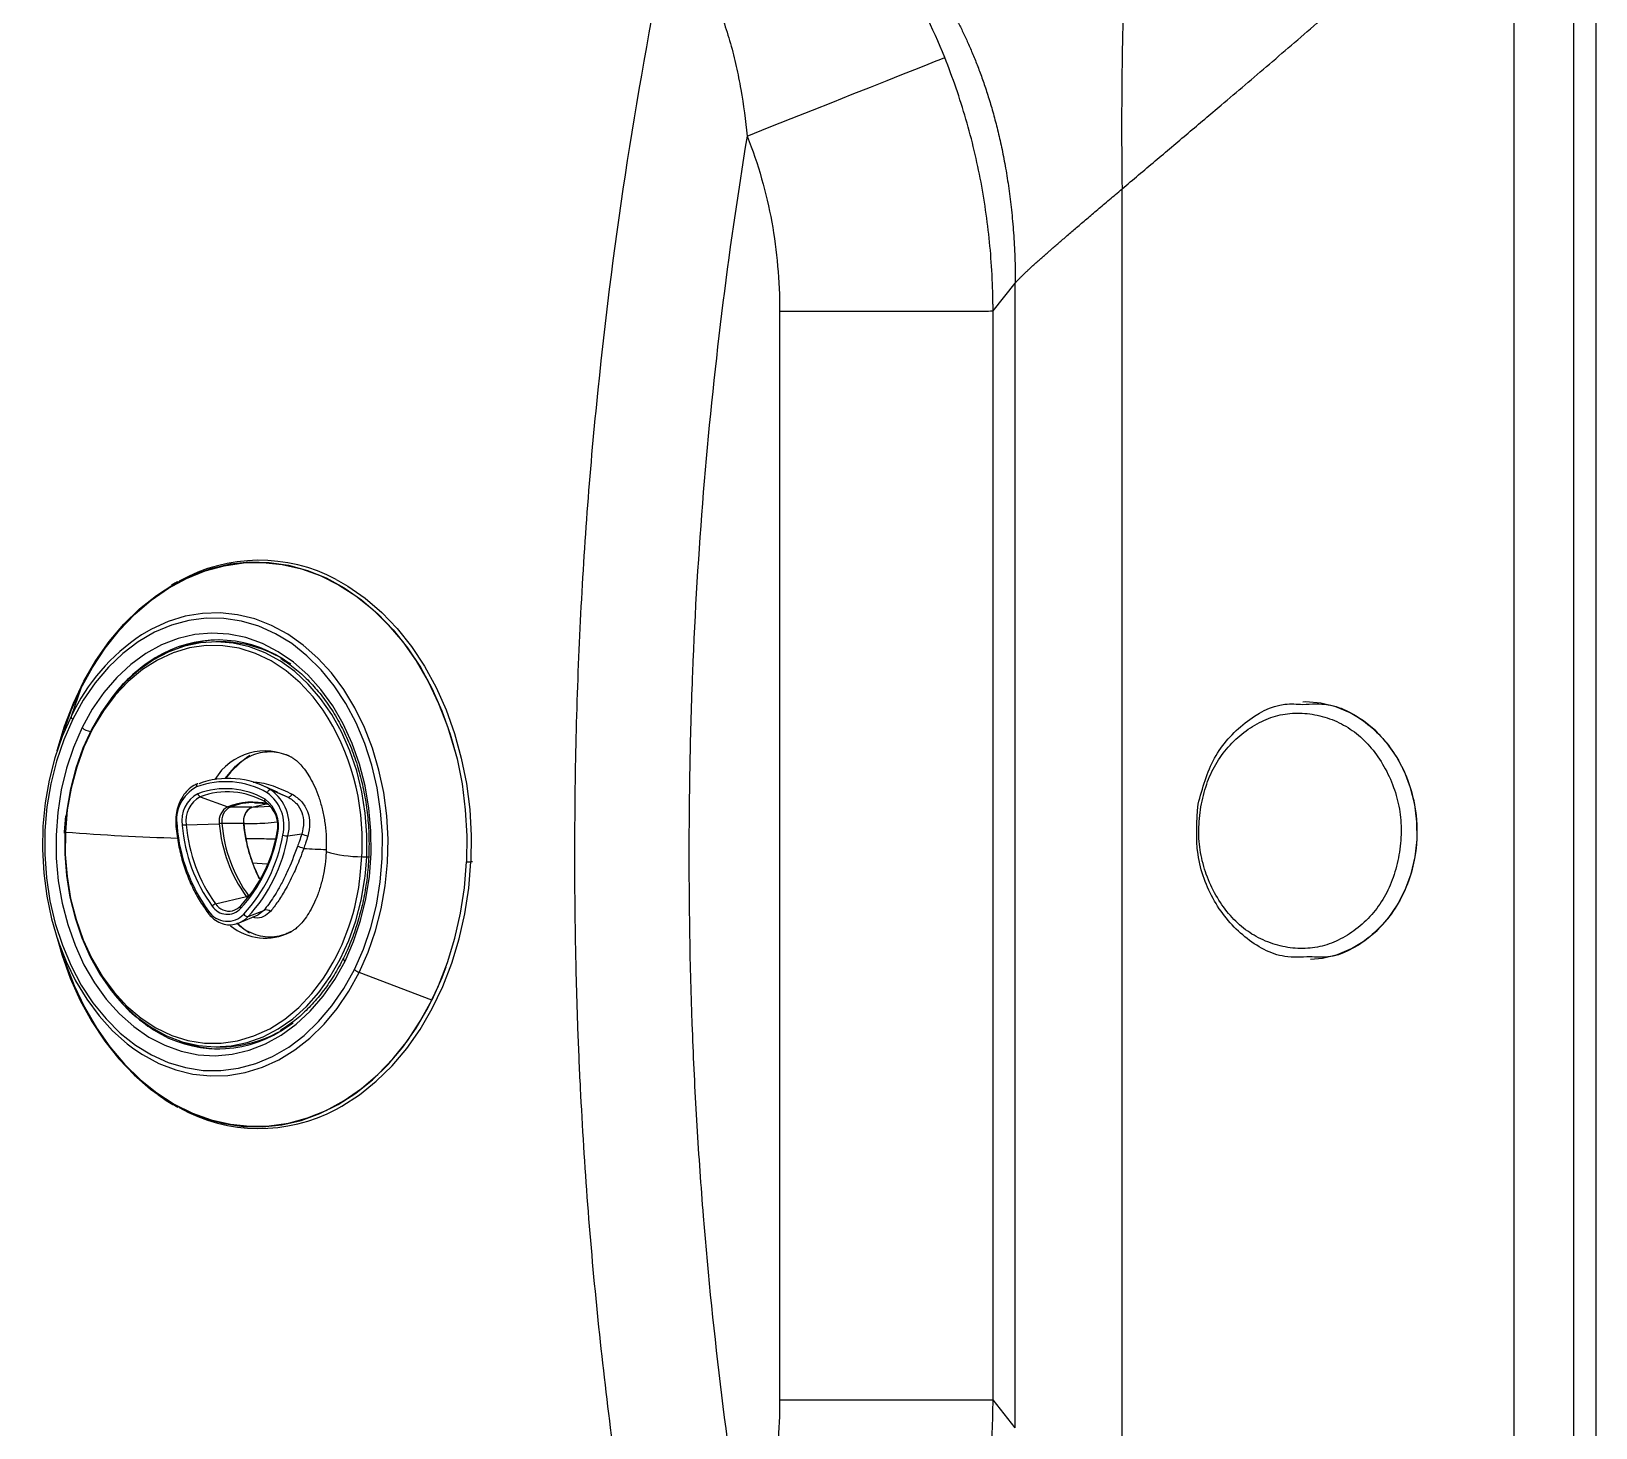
# Model space of a CAD drawing. Extents: x -2 to 78, y -19 to 124.
# Drawn here: x 50.47 to 59.6, y 36.09 to 44.23 of the extents above; entities that cross this region are included whole.
import ezdxf

# ---------------------------------------------------------------- set-up
doc = ezdxf.new("R2010")
doc.units = 0
doc.header["$MEASUREMENT"] = 0
doc.layers.add('1', color=4, linetype='Continuous')
doc.layers.add('GEOMETRY', color=2, linetype='Continuous', lineweight=25)

# ---------------------------------------------------------------- blocks, each defined once
blk = doc.blocks.new('2026 BEAM 220')
at = {"layer": 'GEOMETRY'}
for p, q in [((61.5755, 45.8217), (61.5755, 34.5663)), ((61.448, 34.6953), (61.448, 45.6738)), ((61.0994, 34.9337), (61.0994, 45.3165)), ((58.8122, 35.8341), (58.8122, 43.3105)), ((58.0599, 42.5989), (58.1895, 42.7619)), ((58.1895, 36.0867), (58.1895, 42.7619)), ((56.8148, 42.5986), (56.8149, 36.2494)), ((58.06, 36.2497), (58.0599, 42.5989)), ((53.7797, 41.1459), (53.7789, 41.1459)), ((53.56, 40.6695), (53.5262, 40.6695)), ((52.739, 40.397), (52.6821, 40.2346)), ((52.6389, 40.1515), (52.6, 40.0335)), ((53.6338, 39.9371), (53.6208, 39.9238)), ((53.8866, 39.7938), (53.792, 39.8337)), ((53.8471, 39.8067), (53.9471, 39.7646)), ((53.8855, 39.7913), (53.9471, 39.7646)), ((53.4351, 39.7657), (53.5954, 39.7082)), ((53.7358, 39.7046), (53.6093, 39.7056)), ((53.7358, 39.7046), (53.8192, 39.7249)), ((53.7358, 39.7046), (53.8434, 39.712)), ((52.6493, 39.6551), (52.6412, 39.5609)), ((53.3538, 39.6014), (53.5463, 39.609)), ((53.6887, 39.6094), (53.5616, 39.6093)), ((52.6412, 39.5609), (52.641, 39.5531)), ((53.9469, 39.5381), (54.0271, 39.5493)), ((54.378, 39.4168), (54.3789, 39.443)), ((53.7405, 39.3805), (53.8236, 39.3754)), ((54.3989, 39.3209), (54.4062, 39.4155)), ((54.4062, 39.4155), (54.4065, 39.4239)), ((54.4062, 39.4155), (54.4174, 39.4155)), ((54.9884, 39.3867), (54.9878, 39.3869)), ((55.0229, 39.3861), (55.0139, 39.3861)), ((53.5246, 39.1419), (53.704, 39.1846)), ((53.7122, 39.1754), (53.704, 39.1846)), ((53.7211, 39.1865), (53.7187, 39.1865)), ((53.7199, 39.185), (53.7187, 39.1865)), ((53.6616, 39.0307), (53.7736, 39.0781)), ((53.7138, 39.067), (53.8064, 39.1033)), ((53.8064, 39.1033), (53.7734, 39.0784)), ((53.9599, 38.9766), (53.9698, 38.9818)), ((52.6, 38.9433), (52.6386, 38.8259)), ((54.7856, 38.5798), (54.3629, 38.7422)), ((53.5262, 38.3073), (53.56, 38.3073)), ((58.1895, 36.0867), (58.06, 36.2497))]:
    blk.add_line(p, q, dxfattribs=at)
at = {"layer": 'GEOMETRY', "flags": 128}
for points in [[(56.6251, 43.6187), (56.7542, 43.67), (56.8817, 43.7207), (57.006, 43.7701), (57.1256, 43.8176), (57.239, 43.8627), (57.3447, 43.9048), (57.4416, 43.9433), (57.5283, 43.9778), (57.6039, 44.0079), (57.6673, 44.0331), (57.7178, 44.0533), (57.7548, 44.068), (57.7778, 44.0772)], [(52.5999, 40.033), (52.6007, 40.0362), (52.6434, 40.1772), (52.6956, 40.3124), (52.7569, 40.4406), (52.8268, 40.5606), (52.9046, 40.6714), (52.9897, 40.7722), (53.0814, 40.862), (53.179, 40.9401), (53.2814, 41.0059), (53.388, 41.0586), (53.4977, 41.098), (53.6097, 41.1236), (53.723, 41.1353), (53.8366, 41.133), (53.9495, 41.1166), (54.0609, 41.0863), (54.1697, 41.0424), (54.275, 40.9852), (54.3759, 40.9152), (54.4715, 40.8331), (54.5611, 40.7395), (54.6439, 40.6353), (54.7191, 40.5212), (54.7861, 40.3984), (54.8444, 40.2677), (54.8935, 40.1304), (54.9329, 39.9877), (54.9623, 39.8407), (54.9814, 39.6907), (54.9901, 39.5389), (54.9884, 39.3867)], [(52.739, 40.397), (52.806, 40.5196), (52.8811, 40.6334), (52.9637, 40.7375), (53.0532, 40.8309), (53.1487, 40.9128), (53.2494, 40.9826), (53.3545, 41.0396), (53.4631, 41.0834), (53.5742, 41.1136), (53.687, 41.1299), (53.8003, 41.1323), (53.9134, 41.1206), (54.0252, 41.0949), (54.1347, 41.0556), (54.2411, 41.0029), (54.3433, 40.9373), (54.4407, 40.8593), (54.5322, 40.7696), (54.6171, 40.669), (54.6948, 40.5583), (54.7645, 40.4385), (54.8257, 40.3105), (54.8778, 40.1756), (54.9204, 40.0348), (54.9285, 40.0027)], [(54.2288, 41.0324), (54.2962, 40.994), (54.3977, 40.9237), (54.4939, 40.8411), (54.584, 40.7469), (54.6673, 40.6421), (54.743, 40.5273), (54.8104, 40.4037), (54.8691, 40.2723), (54.9184, 40.1342), (54.958, 39.9906), (54.9876, 39.8428), (55.0069, 39.6919), (55.0156, 39.5392), (55.0139, 39.3861)], [(54.3343, 38.759), (54.3867, 38.878), (54.4296, 39.0037), (54.4624, 39.1348), (54.4847, 39.2697), (54.4965, 39.4069), (54.4975, 39.5451), (54.4876, 39.6827), (54.4671, 39.8181), (54.4362, 39.9499), (54.3951, 40.0767), (54.3444, 40.197), (54.2845, 40.3095), (54.2162, 40.4131), (54.1402, 40.5065), (54.0573, 40.5888), (53.9685, 40.659), (53.8746, 40.7164), (53.7768, 40.7603), (53.6761, 40.7903), (53.5737, 40.806), (53.4705, 40.8073), (53.3678, 40.7942), (53.2667, 40.7667), (53.1683, 40.7252), (53.0737, 40.6702), (52.9839, 40.6022), (52.8999, 40.5221), (52.8226, 40.4306), (52.7529, 40.3288), (52.6914, 40.2177)], [(54.3629, 38.7422), (54.415, 38.8599), (54.4579, 38.9841), (54.4911, 39.1134), (54.5145, 39.2466), (54.5277, 39.3823), (54.5305, 39.5191), (54.523, 39.6555), (54.5053, 39.7903), (54.4774, 39.9219), (54.4398, 40.0491), (54.3927, 40.1705), (54.3368, 40.285), (54.2724, 40.3912), (54.2004, 40.4882), (54.1214, 40.575), (54.0363, 40.6506), (53.9459, 40.7142), (53.8511, 40.7653), (53.753, 40.8033), (53.6525, 40.8278), (53.5507, 40.8385), (53.4486, 40.8354), (53.3472, 40.8185), (53.2477, 40.7879), (53.1509, 40.744), (53.093, 40.7104)], [(54.2796, 38.8076), (54.3301, 38.9226), (54.3709, 39.0443), (54.4018, 39.1712), (54.4221, 39.3018), (54.4319, 39.4346), (54.4308, 39.568), (54.419, 39.7005), (54.3966, 39.8305), (54.3638, 39.9565), (54.321, 40.077), (54.2688, 40.1906), (54.2077, 40.2959), (54.1384, 40.3918), (54.0618, 40.4772), (53.9788, 40.5509), (53.8903, 40.6121), (53.7974, 40.6602), (53.7012, 40.6946), (53.6027, 40.7148), (53.5032, 40.7206), (53.4038, 40.712), (53.3057, 40.689), (53.21, 40.652), (53.1179, 40.6013), (53.0304, 40.5375), (52.9485, 40.4615), (52.8733, 40.3741), (52.8056, 40.2762), (52.7461, 40.1692)], [(54.1525, 40.2719), (54.0941, 40.3496), (54.0185, 40.4313), (53.9365, 40.5012), (53.8492, 40.5583), (53.7576, 40.602), (53.663, 40.6317), (53.5665, 40.647), (53.4694, 40.6477), (53.3727, 40.6339), (53.2779, 40.6056), (53.186, 40.5633), (53.0982, 40.5075), (53.0156, 40.4389), (52.9393, 40.3583), (52.8702, 40.2667), (52.8092, 40.1654), (52.757, 40.0556), (52.7144, 39.9386), (52.6818, 39.816), (52.6596, 39.6892), (52.6482, 39.56)], [(54.4065, 39.4239), (54.4069, 39.5434), (54.3973, 39.6706), (54.3775, 39.7957), (54.3477, 39.9172), (54.3082, 40.0337), (54.2596, 40.1438), (54.2024, 40.2462), (54.1373, 40.3397), (54.065, 40.4232), (53.9864, 40.4958), (53.9024, 40.5565), (53.814, 40.6048), (53.7222, 40.6399), (53.6281, 40.6616), (53.5328, 40.6694), (53.4375, 40.6635), (53.3432, 40.6437), (53.251, 40.6105), (53.162, 40.564), (53.0774, 40.505), (52.9979, 40.434), (52.9247, 40.352), (52.8585, 40.2598), (52.8002, 40.1586), (52.7504, 40.0495), (52.7096, 39.9338), (52.6785, 39.8129), (52.6572, 39.6883), (52.6534, 39.6558)], [(52.739, 40.397), (52.6808, 40.2666), (52.6391, 40.1521)], [(60.5221, 39.4152), (60.5334, 39.5166), (60.5327, 39.619), (60.5201, 39.7204), (60.4957, 39.819), (60.46, 39.9129), (60.4137, 40.0004), (60.3577, 40.0799), (60.2929, 40.1499), (60.2206, 40.209), (60.1422, 40.2562), (60.0591, 40.2906), (59.9728, 40.3115), (59.885, 40.3187), (59.8679, 40.3184)], [(52.6821, 40.2346), (52.6301, 40.1169), (52.5872, 39.9927), (52.5539, 39.8633), (52.5305, 39.7301), (52.5174, 39.5944), (52.5145, 39.4577), (52.522, 39.3212), (52.5398, 39.1865), (52.5676, 39.0548), (52.6052, 38.9276), (52.6523, 38.8062), (52.7083, 38.6918), (52.7726, 38.5855), (52.8446, 38.4885), (52.9236, 38.4018), (53.0088, 38.3262), (53.0483, 38.2964)], [(52.6914, 40.2177), (52.639, 40.0987), (52.5962, 39.973), (52.5634, 39.842), (52.541, 39.7071), (52.5293, 39.5698), (52.5283, 39.4316), (52.5381, 39.2941), (52.5586, 39.1586), (52.5896, 39.0268), (52.6307, 38.9001), (52.6814, 38.7798), (52.7412, 38.6672), (52.8095, 38.5636), (52.8855, 38.4702), (52.9684, 38.388), (53.0573, 38.3177), (53.1511, 38.2604), (53.2489, 38.2164), (53.3496, 38.1864), (53.4521, 38.1707), (53.5552, 38.1694), (53.6579, 38.1826), (53.759, 38.21), (53.8574, 38.2515), (53.952, 38.3065), (54.0418, 38.3745), (54.1259, 38.4547), (54.2032, 38.5462), (54.2729, 38.648), (54.3343, 38.759)], [(52.7461, 40.1692), (52.6957, 40.0541), (52.6548, 39.9324), (52.624, 39.8056), (52.6036, 39.675), (52.5939, 39.5422), (52.5949, 39.4087), (52.6067, 39.2763), (52.6292, 39.1463), (52.662, 39.0203), (52.7047, 38.8998), (52.757, 38.7862), (52.8181, 38.6808), (52.8873, 38.5849), (52.9639, 38.4996), (53.0469, 38.4259), (53.1354, 38.3646), (53.2283, 38.3165), (53.3246, 38.2822), (53.423, 38.262), (53.5225, 38.2562), (53.6219, 38.2648), (53.72, 38.2877), (53.8157, 38.3248), (53.9079, 38.3755), (53.9954, 38.4392), (54.0772, 38.5152), (54.1525, 38.6027), (54.2202, 38.7005), (54.2796, 38.8076)], [(53.6208, 39.9238), (53.6168, 39.9195), (53.5791, 39.873)], [(53.4207, 39.842), (53.42, 39.8418), (53.4174, 39.8405), (53.4153, 39.8383), (53.4138, 39.8353), (53.413, 39.8316), (53.4128, 39.8275), (53.4134, 39.8232)], [(53.8471, 39.8067), (53.8443, 39.8073), (53.8412, 39.807), (53.838, 39.8057), (53.8347, 39.8035), (53.8317, 39.8007), (53.829, 39.7972), (53.8267, 39.7933), (53.8251, 39.7891)], [(53.8176, 39.734), (53.8159, 39.735), (53.8144, 39.7365), (53.8133, 39.7383), (53.8126, 39.7405), (53.8122, 39.743), (53.8122, 39.7457), (53.8126, 39.7486), (53.8133, 39.7516)], [(52.6458, 39.5528), (52.6455, 39.4333), (52.6551, 39.3061), (52.6749, 39.181), (52.7047, 39.0595), (52.7441, 38.943), (52.7927, 38.833), (52.8499, 38.7306), (52.915, 38.6371), (52.9873, 38.5535), (53.0659, 38.481), (53.1499, 38.4202), (53.2384, 38.372), (53.3301, 38.3368), (53.4242, 38.3152), (53.5195, 38.3073), (53.6149, 38.3133), (53.7092, 38.333), (53.8014, 38.3663), (53.8903, 38.4127), (53.975, 38.4718), (54.0544, 38.5427), (54.1276, 38.6248), (54.1938, 38.717), (54.2522, 38.8182), (54.302, 38.9273), (54.3427, 39.0429), (54.3739, 39.1638), (54.3951, 39.2885), (54.3989, 39.3209)], [(52.6482, 39.56), (52.6477, 39.4298), (52.658, 39.3004), (52.6791, 39.1733), (52.7107, 39.0502), (52.7523, 38.9326), (52.8036, 38.822), (52.8637, 38.7197), (52.9321, 38.6272), (53.0077, 38.5454), (53.0897, 38.4756), (53.177, 38.4184), (53.2685, 38.3747), (53.3631, 38.3451), (53.4596, 38.3298), (53.5568, 38.329), (53.6534, 38.3429), (53.7483, 38.3711), (53.8402, 38.4134), (53.928, 38.4693), (54.0105, 38.5379), (54.0868, 38.6185), (54.151, 38.7027)], [(53.8831, 39.5576), (53.8819, 39.5573), (53.8812, 39.5569), (53.8809, 39.5564), (53.8812, 39.5558), (53.882, 39.5552), (53.8833, 39.5544), (53.885, 39.5537), (53.8872, 39.5529)], [(52.5999, 38.9437), (52.628, 38.8463), (52.677, 38.709), (52.7353, 38.5784), (52.8024, 38.4555), (52.8776, 38.3415), (52.9604, 38.2372), (53.0499, 38.1436), (53.1456, 38.0615), (53.2465, 37.9915), (53.3518, 37.9344), (53.4606, 37.8905), (53.5719, 37.8602), (53.6849, 37.8438), (53.7985, 37.8414), (53.9117, 37.8531), (54.0237, 37.8787), (54.1335, 37.9181), (54.24, 37.9709), (54.3425, 38.0366), (54.44, 38.1147), (54.5317, 38.2045), (54.6169, 38.3053), (54.6947, 38.4162), (54.7646, 38.5362), (54.8259, 38.6643), (54.8781, 38.7995), (54.9208, 38.9405), (54.9535, 39.0863), (54.9761, 39.2354), (54.9884, 39.3867)], [(54.2296, 37.9447), (54.2611, 37.9619), (54.3642, 38.028), (54.4622, 38.1066), (54.5545, 38.1969), (54.6401, 38.2983), (54.7184, 38.4098), (54.7887, 38.5306), (54.8504, 38.6595), (54.9029, 38.7954), (54.9458, 38.9373), (54.9788, 39.0839), (55.0015, 39.2339), (55.0139, 39.3861)], [(54.3648, 39.2748), (54.3665, 39.2875), (54.378, 39.4168)], [(59.9119, 38.8191), (59.9826, 38.8257), (60.0686, 38.8464), (60.1513, 38.8805), (60.2291, 38.9275), (60.3006, 38.9864), (60.3644, 39.0562), (60.4194, 39.1355), (60.4646, 39.2229), (60.499, 39.3167), (60.5221, 39.4152)], [(53.6714, 39.1297), (53.6699, 39.1288), (53.6687, 39.1276), (53.668, 39.126), (53.6676, 39.1241), (53.6677, 39.122), (53.6682, 39.1196), (53.669, 39.1171), (53.6703, 39.1146)], [(53.6484, 39.0316), (53.6892, 38.9963), (53.7216, 38.9722)], [(52.6391, 38.8246), (52.647, 38.8011), (52.6991, 38.6662), (52.7602, 38.5383), (52.8299, 38.4185), (52.9076, 38.3078), (52.9926, 38.2072), (53.0841, 38.1175), (53.1814, 38.0395), (53.2837, 37.9739), (53.3901, 37.9211), (53.4996, 37.8818), (53.6114, 37.8562), (53.7244, 37.8445), (53.8378, 37.8468), (53.9506, 37.8631), (54.0617, 37.8933), (54.1703, 37.9371), (54.2754, 37.9941), (54.3761, 38.0639), (54.4716, 38.1459), (54.561, 38.2393), (54.6437, 38.3433), (54.7188, 38.4571), (54.7857, 38.5797)], [(53.0483, 38.2964), (53.0992, 38.2625), (53.1939, 38.2114), (53.292, 38.1734), (53.3925, 38.149), (53.4943, 38.1382), (53.5965, 38.1413), (53.6978, 38.1583), (53.7974, 38.1888), (53.8941, 38.2328), (53.987, 38.2896), (54.0752, 38.3587), (54.1576, 38.4393), (54.2336, 38.5308), (54.3023, 38.6321), (54.3629, 38.7422)], [(54.8675, 38.7719), (54.8439, 38.7101), (54.7857, 38.5797)], [(56.8149, 36.2494), (56.9471, 36.2494), (57.0778, 36.2495), (57.2056, 36.2495), (57.329, 36.2495), (57.4466, 36.2495), (57.5571, 36.2495), (57.6593, 36.2495), (57.752, 36.2496), (57.8342, 36.2496), (57.905, 36.2496), (57.9636, 36.2496), (58.0092, 36.2497), (58.0415, 36.2497), (58.06, 36.2497)]]:
    blk.add_lwpolyline(points, dxfattribs=at)
at = {"layer": 'GEOMETRY'}
for centre, radius, start, end in [((53.7787, 40.1895), 0.9556, 61.90528, 119.21518), ((53.7294, 39.7454), 1.1559, 123.40777, 154.96469), ((53.5392, 39.9859), 0.6944, 57.24718, 121.89985), ((53.5619, 39.9965), 0.6848, 91.03621, 111.37287), ((53.5528, 39.9602), 0.7093, 54.63854, 89.41906), ((53.6521, 39.7952), 0.916, 121.59095, 142.33471), ((52.9789, 39.5058), 1.4015, 357.43126, 33.13516), ((52.7015, 40.2343), 0.0194, 179.14316, 238.85972), ((52.8058, 40.2376), 0.0909, 228.91169, 262.86733), ((53.8131, 39.6918), 0.3412, 62.41716, 149.12024), ((54.0793, 39.4884), 0.628, 124.40378, 142.2099), ((53.5146, 39.6304), 0.2178, 117.69708, 189.65351), ((53.5833, 39.3719), 0.4822, 59.90414, 110.63028), ((53.5832, 39.3545), 0.4589, 59.90414, 110.63028), ((53.5998, 39.38), 0.4932, 59.90414, 110.63028), ((53.5929, 39.3465), 0.448, 59.90414, 110.63028), ((53.6898, 39.5987), 0.2337, 346.16207, 54.60678), ((53.6995, 39.599), 0.2548, 346.16207, 54.60678), ((53.5032, 39.6284), 0.1757, 117.69708, 189.65351), ((53.5076, 39.6276), 0.156, 117.69708, 189.65351), ((53.4459, 39.7878), 0.0247, 189.00349, 243.96063), ((53.6392, 39.6248), 0.0942, 117.69708, 189.65351), ((53.6518, 39.6246), 0.0915, 117.69708, 189.65351), ((53.7405, 39.3269), 0.4079, 77.10702, 110.83769), ((53.6099, 39.7475), 0.0419, 249.76844, 269.07291), ((53.7546, 39.3228), 0.4095, 89.64305, 110.78402), ((53.7778, 39.6246), 0.0904, 117.69708, 189.65351), ((53.7042, 39.5979), 0.1884, 346.16207, 54.60678), ((53.7206, 39.5976), 0.1673, 346.16207, 54.60678), ((53.9452, 39.7937), 0.0291, 273.68624, 334.89134), ((53.563, 39.2046), 0.4047, 90.19169, 92.35453), ((54.3753, 39.6755), 0.8317, 184.58962, 216.17923), ((54.3875, 39.6756), 0.8286, 184.58962, 216.17923), ((54.555, 39.6859), 0.8697, 185.04455, 207.64798), ((52.6477, 39.5824), 0.0225, 253.27141, 271.4094), ((53.7271, 53.6013), 14.0827, 265.6061, 268.28078), ((53.2999, 39.5813), 0.0125, 90.36539, 121.68696), ((54.2662, 39.6714), 0.9695, 184.58962, 216.17923), ((53.3624, 39.3975), 0.2041, 92.41847, 99.13388), ((54.2495, 39.6728), 0.9225, 184.58962, 216.17923), ((54.2515, 39.6735), 0.9005, 184.58962, 216.17923), ((53.0458, 39.6964), 0.8535, 317.02893, 350.32165), ((53.0618, 39.6977), 0.8332, 317.02893, 350.32165), ((53.0324, 39.6936), 0.897, 317.02893, 350.32165), ((53.0426, 39.6923), 0.9173, 317.02893, 350.32165), ((53.9449, 39.6246), 0.0866, 250.96841, 271.32409), ((54.1551, 39.856), 0.3323, 247.34273, 253.80706), ((53.9094, 39.1152), 0.3724, 69.71226, 75.52962), ((54.7775, 54.6209), 15.1745, 267.20893, 267.70815), ((54.3746, 40.1407), 0.724, 253.55306, 270.26481), ((54.4095, 39.8086), 0.3931, 265.40217, 269.51811), ((55.0172, 40.0687), 0.6826, 267.57859, 269.71756), ((53.0472, 39.4413), 1.328, 326.21265, 352.79823), ((53.7198, 39.1209), 0.0656, 90.9549, 103.92707), ((53.491, 39.0913), 0.0107, 133.12007, 202.84287), ((53.5928, 39.1702), 0.1303, 213.099, 317.43542), ((53.5348, 39.1062), 0.0371, 105.94493, 143.48021), ((53.593, 39.1856), 0.105, 213.099, 317.43542), ((53.6042, 39.1951), 0.0957, 213.78754, 281.30794), ((53.5983, 39.1987), 0.1005, 284.16541, 316.6631), ((53.6006, 39.1745), 0.1561, 289.95128, 316.48102), ((53.7123, 39.0929), 0.0259, 204.4649, 273.33662), ((53.8209, 39.0678), 0.0383, 50.86048, 112.19674), ((53.8145, 39.263), 0.3212, 230.8614, 296.90548), ((54.2888, 38.8235), 0.0184, 175.09255, 239.93883), ((54.397, 38.8328), 0.0969, 229.63322, 249.38124), ((53.6703, 39.2013), 0.9424, 217.93823, 237.45311), ((53.5508, 39.024), 0.7167, 270.73805, 306.53175), ((53.5389, 38.9909), 0.6944, 237.24718, 301.89985), ((53.5617, 38.9793), 0.6839, 248.61269, 268.97823), ((53.7788, 38.7872), 0.9555, 240.79314, 298.15237)]:
    blk.add_arc(centre, radius, start, end, dxfattribs=at)
for points, knots in [([(52.696, 46.8178), (52.395, 45.6166), (52.1661, 44.3956), (51.9934, 42.9988), (51.9754, 42.8433), (51.9418, 42.5316), (51.9261, 42.3753), (51.8828, 41.9064), (51.8588, 41.5936), (51.8206, 40.9673), (51.8063, 40.6539), (51.7876, 40.0266), (51.783, 39.7125), (51.7836, 39.0851), (51.7886, 38.7717), (51.8084, 38.1454), (51.8232, 37.8325), (51.8819, 36.8948), (51.9406, 36.2708), (52.0381, 35.4922), (52.0588, 35.3366), (52.1026, 35.0259), (52.1257, 34.8707), (52.1986, 34.4061), (52.252, 34.0974), (52.4263, 33.1739), (52.5613, 32.5621), (52.7154, 31.9542)], [0, 0, 0, 0, 0.25, 0.25, 0.28125, 0.28125, 0.3125, 0.3125, 0.375, 0.375, 0.4375, 0.4375, 0.5, 0.5, 0.5625, 0.5625, 0.625, 0.625, 0.75, 0.75, 0.78125, 0.78125, 0.8125, 0.8125, 0.875, 0.875, 1, 1, 1, 1]), ([(52.696, 46.8178), (52.395, 45.6166), (52.1661, 44.3956), (51.9934, 42.9988), (51.9754, 42.8433), (51.9418, 42.5316), (51.9261, 42.3753), (51.8828, 41.9064), (51.8588, 41.5936), (51.8206, 40.9673), (51.8063, 40.6539), (51.7876, 40.0266), (51.783, 39.7125), (51.7836, 39.0851), (51.7886, 38.7717), (51.8084, 38.1454), (51.8232, 37.8325), (51.8819, 36.8948), (51.9406, 36.2708), (52.0381, 35.4922), (52.0588, 35.3366), (52.1026, 35.0259), (52.1257, 34.8707), (52.1986, 34.4061), (52.252, 34.0974), (52.4263, 33.1739), (52.5613, 32.5621), (52.7154, 31.9542)], [0, 0, 0, 0, 0.25, 0.25, 0.28125, 0.28125, 0.3125, 0.3125, 0.375, 0.375, 0.4375, 0.4375, 0.5, 0.5, 0.5625, 0.5625, 0.625, 0.625, 0.75, 0.75, 0.78125, 0.78125, 0.8125, 0.8125, 0.875, 0.875, 1, 1, 1, 1]), ([(57.9809, 46.5479), (57.9883, 46.5426), (58.0038, 46.5314), (58.0281, 46.5138), (58.0546, 46.4945), (58.0832, 46.4736), (58.1138, 46.4511), (58.1463, 46.4271), (58.2037, 46.3842), (58.2714, 46.3326), (58.3628, 46.2603), (58.4477, 46.1888), (58.529, 46.113), (58.6087, 46.0298), (58.6823, 45.9356), (58.7463, 45.8227), (58.7832, 45.7229), (58.8051, 45.6361), (58.8195, 45.5578), (58.8305, 45.4645), (58.8375, 45.3538), (58.8408, 45.2079), (58.8384, 45.02), (58.8326, 44.8214), (58.8271, 44.6477), (58.8226, 44.5019), (58.8183, 44.3453), (58.8146, 44.178), (58.8116, 43.9967), (58.8103, 43.8403), (58.8099, 43.7085), (58.8099, 43.6058), (58.8104, 43.4939), (58.8114, 43.4162), (58.8118, 43.3759)], [0, 0, 0, 0, 0.006851, 0.014428, 0.022718, 0.031708, 0.041388, 0.051746, 0.062771, 0.096836, 0.118592, 0.156996, 0.189936, 0.217735, 0.265746, 0.311432, 0.359228, 0.383743, 0.408794, 0.443829, 0.479708, 0.516491, 0.578552, 0.642749, 0.678957, 0.716379, 0.756448, 0.799236, 0.843525, 0.893148, 0.916487, 0.942072, 0.969905, 1, 1, 1, 1]), ([(57.7778, 44.0772), (57.7086, 44.2499), (57.6274, 44.4158), (57.4878, 44.6544), (57.4383, 44.7322), (57.3596, 44.8463), (57.3325, 44.884), (57.2772, 44.9581), (57.249, 44.9944), (57.1049, 45.173), (56.9807, 45.3053), (56.815, 45.4572), (56.7814, 45.487), (56.7131, 45.545), (56.6784, 45.5734), (56.6081, 45.6287), (56.5726, 45.6555), (56.5189, 45.6945), (56.501, 45.7072), (56.4739, 45.7261), (56.4603, 45.7355), (56.4467, 45.7447), (56.4376, 45.7508), (56.4331, 45.7539), (56.4285, 45.7569)], [0, 0, 0, 0, 0.25, 0.25, 0.375, 0.375, 0.4375, 0.4375, 0.5, 0.5, 0.75, 0.75, 0.8125, 0.8125, 0.875, 0.875, 0.9375, 0.9375, 0.96875, 0.96875, 0.984375, 0.992187, 0.992187, 1, 1, 1, 1]), ([(58.8122, 43.3105), (58.8765, 43.3649), (59.0052, 43.4736), (59.1981, 43.6368), (59.3732, 43.7846), (59.5313, 43.9185), (59.6737, 44.04), (59.8196, 44.1653), (59.9648, 44.2905), (60.106, 44.4131), (60.2402, 44.5304), (60.3683, 44.6435), (60.4904, 44.7522), (60.6066, 44.8567), (60.7168, 44.9569), (60.821, 45.0527), (60.9192, 45.1443), (61.0115, 45.2316), (61.0707, 45.2888), (61.0994, 45.3165)], [0, 0, 0, 0, 0.083337, 0.166674, 0.250012, 0.31004, 0.371718, 0.435046, 0.500024, 0.561056, 0.619633, 0.675755, 0.729425, 0.780642, 0.829409, 0.875726, 0.919596, 0.961019, 1, 1, 1, 1]), ([(57.5185, 44.8088), (57.5254, 44.7998), (57.539, 44.782), (57.559, 44.7555), (57.5784, 44.7292), (57.5973, 44.7031), (57.6158, 44.6773), (57.6339, 44.6516), (57.6515, 44.626), (57.6688, 44.6005), (57.6857, 44.5751), (57.7023, 44.5496), (57.7186, 44.5241), (57.7346, 44.4985), (57.7504, 44.4727), (57.7659, 44.4467), (57.7813, 44.4205), (57.7964, 44.394), (57.8114, 44.3671), (57.8262, 44.3398), (57.8409, 44.3121), (57.8554, 44.2839), (57.8698, 44.2552), (57.8843, 44.2254), (57.8988, 44.1944), (57.9135, 44.1623), (57.928, 44.1292), (57.9424, 44.0953), (57.9567, 44.0603), (57.9708, 44.0244), (57.9848, 43.9873), (57.9987, 43.949), (58.0124, 43.9095), (58.0259, 43.8686), (58.0391, 43.8263), (58.0522, 43.7826), (58.0649, 43.7373), (58.0774, 43.6905), (58.0895, 43.642), (58.1012, 43.5918), (58.1124, 43.5399), (58.1232, 43.4861), (58.1334, 43.4304), (58.143, 43.3728), (58.152, 43.3131), (58.1601, 43.2514), (58.1675, 43.1877), (58.1739, 43.1219), (58.1794, 43.054), (58.1838, 42.984), (58.187, 42.912), (58.1891, 42.8378), (58.1893, 42.7877), (58.1895, 42.7622)], [0, 0, 0, 0, 0.0171709, 0.034113, 0.0508432, 0.0673756, 0.0837239, 0.0999018, 0.1159235, 0.1318033, 0.1475557, 0.1631957, 0.1787386, 0.1942003, 0.2095968, 0.2249434, 0.240256, 0.2555509, 0.2708454, 0.2861577, 0.3015067, 0.3169123, 0.3323956, 0.3479785, 0.3643963, 0.3809739, 0.3977385, 0.4147181, 0.4319419, 0.4494406, 0.4672459, 0.4853908, 0.5039095, 0.5228376, 0.5422085, 0.5620512, 0.5823954, 0.6032713, 0.6247099, 0.6467434, 0.6694048, 0.6927279, 0.716748, 0.7415001, 0.7670069, 0.7932823, 0.8203407, 0.8481971, 0.8768668, 0.9063654, 0.9367093, 0.9679151, 1, 1, 1, 1]), ([(56.1672, 34.0548), (56.0767, 34.4931), (55.9972, 34.9338), (55.8603, 35.8203), (55.8028, 36.2661), (55.7105, 37.1627), (55.6761, 37.6136), (55.6478, 38.1806), (55.6429, 38.2943), (55.6345, 38.5215), (55.6311, 38.6351), (55.623, 38.976), (55.6204, 39.2033), (55.6205, 39.658), (55.6232, 39.8855), (55.6341, 40.3393), (55.6424, 40.5656), (55.6762, 41.2431), (55.7104, 41.6926), (55.8485, 43.0347), (55.9858, 43.9211), (56.1675, 44.7994)], [0, 0, 0, 0, 0.125, 0.125, 0.25, 0.25, 0.375, 0.375, 0.40625, 0.40625, 0.4375, 0.4375, 0.5, 0.5, 0.5625, 0.5625, 0.625, 0.625, 0.75, 0.75, 1, 1, 1, 1]), ([(56.3029, 44.6404), (56.3161, 44.6238), (56.3288, 44.6064), (56.3532, 44.5703), (56.3649, 44.5515), (56.3985, 44.4942), (56.4185, 44.4545), (56.4552, 44.3731), (56.4718, 44.3314), (56.502, 44.2463), (56.5157, 44.2029), (56.5405, 44.1148), (56.5517, 44.0703), (56.5717, 43.981), (56.5805, 43.9361), (56.6042, 43.8009), (56.6161, 43.7101), (56.6251, 43.6187)], [0, 0, 0, 0, 0.0625, 0.0625, 0.125, 0.125, 0.25, 0.25, 0.375, 0.375, 0.5, 0.5, 0.625, 0.625, 0.75, 0.75, 1, 1, 1, 1]), ([(58.0599, 42.5989), (58.0599, 42.6028), (58.0599, 42.6068), (58.0598, 42.6147), (58.0597, 42.6266), (58.0594, 42.6544), (58.0584, 42.7098), (58.0566, 42.7572), (58.0522, 42.8517), (58.0478, 42.9146), (58.0303, 43.1023), (58.0129, 43.2266), (57.9664, 43.4733), (57.9372, 43.5957), (57.8843, 43.7779), (57.865, 43.8385), (57.8236, 43.9586), (57.8014, 44.0182), (57.7778, 44.0772)], [0, 0, 0, 0, 0.007813, 0.007813, 0.015625, 0.03125, 0.0625, 0.125, 0.125, 0.25, 0.25, 0.5, 0.5, 0.75, 0.75, 0.875, 0.875, 1, 1, 1, 1]), ([(56.6251, 43.6187), (56.5686, 43.2751), (56.5191, 42.9302), (56.4338, 42.238), (56.398, 41.8906), (56.3413, 41.1931), (56.3203, 40.843), (56.2995, 40.3159), (56.2944, 40.1399), (56.2876, 39.7872), (56.2858, 39.6105), (56.2857, 39.0809), (56.292, 38.7279), (56.3128, 38.1986), (56.3215, 38.0223), (56.3426, 37.6709), (56.355, 37.4955), (56.3976, 36.9708), (56.4333, 36.6227), (56.5185, 35.9295), (56.568, 35.5844), (56.6243, 35.2409)], [0, 0, 0, 0, 0.125, 0.125, 0.25, 0.25, 0.375, 0.375, 0.4375, 0.4375, 0.5, 0.5, 0.625, 0.625, 0.6875, 0.6875, 0.75, 0.75, 0.875, 0.875, 1, 1, 1, 1]), ([(56.6251, 43.6187), (56.6902, 43.4549), (56.7376, 43.2878), (56.7998, 42.9476), (56.8148, 42.7745), (56.8148, 42.5986)], [0, 0, 0, 0, 0.5, 0.5, 1, 1, 1, 1]), ([(58.1895, 42.7619), (58.1901, 42.7627), (58.1914, 42.7643), (58.1937, 42.767), (58.1963, 42.77), (58.1992, 42.7732), (58.2024, 42.7767), (58.206, 42.7804), (58.2098, 42.7844), (58.214, 42.7886), (58.2184, 42.7931), (58.2232, 42.7979), (58.2283, 42.8029), (58.2337, 42.8082), (58.2395, 42.8137), (58.2455, 42.8195), (58.2519, 42.8255), (58.2586, 42.8318), (58.2656, 42.8383), (58.273, 42.8451), (58.2807, 42.8522), (58.2887, 42.8595), (58.297, 42.8671), (58.3056, 42.8749), (58.3146, 42.883), (58.3239, 42.8914), (58.3336, 42.9), (58.3435, 42.9088), (58.3538, 42.9179), (58.3644, 42.9273), (58.3754, 42.9369), (58.3867, 42.9468), (58.4015, 42.9597), (58.4202, 42.976), (58.4433, 42.9961), (58.4675, 43.0171), (58.493, 43.039), (58.5196, 43.0619), (58.5474, 43.0858), (58.5764, 43.1106), (58.6066, 43.1363), (58.638, 43.163), (58.6705, 43.1906), (58.7042, 43.2192), (58.7391, 43.2487), (58.7751, 43.2791), (58.7998, 43.3), (58.8122, 43.3105)], [0, 0, 0, 0, 0.014986, 0.030032, 0.04514, 0.060312, 0.07555, 0.090856, 0.106231, 0.121678, 0.137199, 0.152795, 0.168468, 0.18422, 0.200052, 0.215967, 0.231967, 0.248052, 0.264224, 0.280486, 0.296838, 0.313282, 0.32982, 0.346454, 0.363184, 0.380012, 0.396941, 0.41397, 0.431102, 0.448337, 0.465678, 0.483126, 0.500681, 0.53287, 0.565567, 0.598781, 0.632517, 0.666783, 0.701585, 0.73693, 0.772824, 0.809271, 0.846278, 0.88385, 0.921991, 0.960706, 1, 1, 1, 1]), ([(56.8148, 42.5986), (56.8921, 42.5986), (56.9693, 42.5986), (57.1212, 42.5986), (57.1958, 42.5986), (57.3398, 42.5986), (57.4092, 42.5987), (57.5404, 42.5987), (57.6022, 42.5987), (57.7162, 42.5987), (57.7683, 42.5987), (57.861, 42.5988), (57.9016, 42.5988), (57.9699, 42.5988), (57.9976, 42.5988), (58.0393, 42.5988), (58.0532, 42.5989), (58.0599, 42.5989)], [0, 0, 0, 0, 0.125, 0.125, 0.25, 0.25, 0.375, 0.375, 0.5, 0.5, 0.625, 0.625, 0.75, 0.75, 0.875, 0.875, 1, 1, 1, 1]), ([(53.304, 41.0203), (53.296, 41.0165), (53.2837, 41.0108), (53.2721, 41.003), (53.2681, 41.0003)], [0, 0, 0, 0, 0.655814, 1, 1, 1, 1]), ([(53.904, 40.5721), (53.9223, 40.5608), (53.9677, 40.5327), (54.0357, 40.475), (54.1074, 40.4017), (54.1731, 40.3184), (54.2322, 40.2266), (54.2842, 40.1272), (54.3284, 40.0211), (54.3644, 39.9094), (54.3918, 39.7933), (54.4104, 39.6741), (54.4198, 39.5529), (54.4201, 39.4311), (54.4112, 39.3098), (54.3932, 39.1904), (54.3663, 39.0742), (54.3308, 38.9624), (54.2972, 38.8801), (54.2757, 38.8357), (54.2705, 38.825)], [0, 0, 0, 0, 0.039781, 0.098951, 0.157993, 0.216941, 0.275827, 0.334676, 0.393505, 0.452326, 0.511143, 0.569961, 0.628778, 0.687594, 0.746406, 0.80521, 0.864002, 0.922782, 0.981549, 1, 1, 1, 1]), ([(59.2559, 39.7222), (59.2819, 39.8163), (59.334, 40.0045), (59.5223, 40.208), (59.7129, 40.3151), (59.8323, 40.3068), (59.8674, 40.3044)], [0, 0, 0, 0, 0.292775, 0.58555, 0.878326, 1, 1, 1, 1]), ([(59.2725, 39.7078), (59.2667, 39.6625), (59.2554, 39.5737), (59.267, 39.4393), (59.301, 39.3102), (59.3574, 39.1902), (59.4305, 39.0831), (59.5193, 38.9961), (59.6217, 38.9323), (59.7342, 38.8929), (59.851, 38.8767), (59.9664, 38.8877), (60.0766, 38.9265), (60.1789, 38.9909), (60.2703, 39.075), (60.3445, 39.1775), (60.3982, 39.2959), (60.4309, 39.4261), (60.4442, 39.5612), (60.434, 39.6953), (60.3996, 39.8245), (60.3431, 39.9445), (60.2701, 40.0516), (60.1815, 40.1387), (60.079, 40.2026), (59.9663, 40.2421), (59.8499, 40.2585), (59.7348, 40.2476), (59.6243, 40.2088), (59.5216, 40.1444), (59.43, 40.0603), (59.3562, 39.9575), (59.3011, 39.8392), (59.2822, 39.7522), (59.2725, 39.7078)], [0, 0, 0, 0, 0.031876, 0.062463, 0.093119, 0.125146, 0.156858, 0.187421, 0.218073, 0.250056, 0.282024, 0.312672, 0.343245, 0.374979, 0.406906, 0.4375, 0.468061, 0.499935, 0.531755, 0.562351, 0.593012, 0.625034, 0.65678, 0.687361, 0.718015, 0.749983, 0.781893, 0.812517, 0.843102, 0.874889, 0.906885, 0.937543, 0.968153, 1, 1, 1, 1]), ([(59.8674, 40.3044), (59.9167, 40.3074), (60.0505, 40.3155), (60.2561, 40.201), (60.4384, 39.9908), (60.5369, 39.7111), (60.5367, 39.4116), (60.4378, 39.1338), (60.255, 38.9291), (60.0632, 38.8222), (59.9438, 38.8305), (59.9087, 38.833)], [0, 0, 0, 0, 0.073048, 0.198042, 0.323037, 0.448031, 0.573026, 0.69802, 0.823014, 0.948009, 1, 1, 1, 1]), ([(53.6335, 39.9352), (53.6389, 39.9409), (53.6591, 39.9621), (53.6975, 39.9884), (53.7474, 40.0138), (53.7994, 40.0278), (53.8531, 40.0313), (53.9077, 40.0215), (53.9466, 40.0092), (53.9661, 39.9965), (53.9679, 39.9954)], [0, 0, 0, 0, 0.0534843, 0.199268, 0.3475438, 0.5001378, 0.6586307, 0.8221684, 0.9841327, 1, 1, 1, 1]), ([(53.9715, 39.9937), (53.9733, 39.9928), (53.9787, 39.9901), (53.9953, 39.978), (54.0198, 39.9551), (54.0479, 39.9212), (54.0762, 39.8778), (54.1032, 39.8253), (54.1273, 39.7646), (54.1471, 39.6968), (54.1616, 39.6235), (54.1698, 39.5465), (54.1712, 39.4868), (54.1699, 39.4536), (54.1696, 39.4464)], [0, 0, 0, 0, 0.0455122, 0.1423809, 0.2426419, 0.3370944, 0.4287389, 0.5193083, 0.6097371, 0.7003913, 0.7914417, 0.8829024, 0.9746503, 1, 1, 1, 1]), ([(53.4195, 39.8417), (53.4123, 39.8385), (53.3919, 39.8298), (53.3616, 39.8063), (53.3318, 39.7696), (53.3092, 39.7246), (53.2952, 39.6739), (53.2909, 39.6286), (53.2927, 39.6013), (53.2934, 39.592)], [0, 0, 0, 0, 0.090346, 0.252156, 0.415459, 0.580453, 0.746333, 0.912544, 1, 1, 1, 1]), ([(53.7447, 39.8505), (53.7482, 39.8508), (53.7834, 39.8531), (53.8611, 39.8329), (53.9346, 39.7986), (53.9716, 39.7814)], [0, 0, 0, 0, 0.052181, 0.523606, 1, 1, 1, 1]), ([(53.6887, 39.6094), (53.6886, 39.6211), (53.6885, 39.6445), (53.7002, 39.6739), (53.7166, 39.6947), (53.7294, 39.7013), (53.7358, 39.7046)], [0, 0, 0, 0, 0.279846, 0.55926, 0.779591, 1, 1, 1, 1]), ([(53.7515, 39.7307), (53.7629, 39.7312), (53.7888, 39.7324), (53.8144, 39.7265), (53.8288, 39.7232)], [0, 0, 0, 0, 0.441937, 1, 1, 1, 1]), ([(53.9471, 39.7646), (53.9647, 39.753), (53.9989, 39.7302), (54.0302, 39.6759), (54.0424, 39.6133), (54.0323, 39.5711), (54.0271, 39.5493)], [0, 0, 0, 0, 0.2565732, 0.4997248, 0.7425688, 1, 1, 1, 1]), ([(53.9716, 39.7814), (53.991, 39.7683), (54.0289, 39.7426), (54.0638, 39.681), (54.0782, 39.6099), (54.0678, 39.5616), (54.0624, 39.5369)], [0, 0, 0, 0, 0.2550953, 0.4996932, 0.7445566, 1, 1, 1, 1]), ([(59.9087, 38.833), (59.8594, 38.83), (59.7256, 38.8219), (59.5198, 38.9364), (59.339, 39.1463), (59.2348, 39.4272), (59.2489, 39.6239), (59.2559, 39.7222)], [0, 0, 0, 0, 0.127409, 0.345557, 0.563705, 0.781852, 1, 1, 1, 1]), ([(53.6887, 39.6094), (53.7317, 39.6099), (53.804, 39.6107), (53.8615, 39.6171), (53.8848, 39.6197)], [0, 0, 0, 0, 0.594617, 1, 1, 1, 1]), ([(53.7012, 39.522), (53.6983, 39.5382), (53.6932, 39.5671), (53.69, 39.5965), (53.6887, 39.6094)], [0, 0, 0, 0, 0.559981, 1, 1, 1, 1]), ([(53.2934, 39.592), (53.2953, 39.5739), (53.3011, 39.5218), (53.3176, 39.4371), (53.3457, 39.3402), (53.3826, 39.2488), (53.4272, 39.163), (53.4631, 39.1125), (53.4811, 39.0872)], [0, 0, 0, 0, 0.095318, 0.275881, 0.456557, 0.63727, 0.818012, 1, 1, 1, 1]), ([(53.7405, 39.3805), (53.7316, 39.4062), (53.7159, 39.4521), (53.7056, 39.5007), (53.7012, 39.522)], [0, 0, 0, 0, 0.559945, 1, 1, 1, 1]), ([(53.7012, 39.522), (53.7441, 39.522), (53.81, 39.5219), (53.8575, 39.5212), (53.8741, 39.5209)], [0, 0, 0, 0, 0.652377, 1, 1, 1, 1]), ([(54.0271, 39.5493), (54.0227, 39.5355), (54.0148, 39.5109), (54.0063, 39.4865), (54.0025, 39.4758)], [0, 0, 0, 0, 0.561342, 1, 1, 1, 1]), ([(54.0624, 39.5369), (54.0582, 39.5233), (54.0505, 39.499), (54.0422, 39.475), (54.0386, 39.4645)], [0, 0, 0, 0, 0.5612, 1, 1, 1, 1]), ([(54.0025, 39.4758), (53.9827, 39.4239), (53.9581, 39.3597), (53.9246, 39.2907), (53.9081, 39.2587), (53.8876, 39.2217), (53.8631, 39.1812), (53.8346, 39.139), (53.8158, 39.1152), (53.8064, 39.1033)], [0, 0, 0, 0, 0.348743, 0.431126, 0.51348, 0.595885, 0.730515, 0.865099, 1, 1, 1, 1]), ([(54.0386, 39.4645), (54.0318, 39.4457), (54.0188, 39.4098), (53.9983, 39.3601), (53.9771, 39.3126), (53.9543, 39.2662), (53.9242, 39.211), (53.8874, 39.1517), (53.8592, 39.1156), (53.8451, 39.0975)], [0, 0, 0, 0, 0.127802, 0.244033, 0.34958, 0.472939, 0.59664, 0.797875, 1, 1, 1, 1]), ([(54.1696, 39.4464), (54.1689, 39.4342), (54.1667, 39.396), (54.1583, 39.3332), (54.1423, 39.2609), (54.121, 39.1946), (54.0959, 39.1359), (54.0685, 39.086), (54.0405, 39.0459), (54.0138, 39.0156), (53.9909, 38.9953), (53.9763, 38.9852), (53.9719, 38.9831), (53.971, 38.9827)], [0, 0, 0, 0, 0.047515, 0.148858, 0.249948, 0.350598, 0.450884, 0.551137, 0.651885, 0.754043, 0.859139, 0.969459, 1, 1, 1, 1]), ([(53.7844, 39.2839), (53.7832, 39.2858), (53.7648, 39.3145), (53.7522, 39.3487), (53.7405, 39.3805)], [0, 0, 0, 0, 0.066956, 1, 1, 1, 1]), ([(53.4811, 39.0872), (53.4866, 39.0805), (53.5022, 39.0616), (53.533, 39.0379), (53.5732, 39.0215), (53.6146, 39.0171), (53.6408, 39.0244), (53.6534, 39.028)], [0, 0, 0, 0, 0.1219632, 0.3484863, 0.5736808, 0.7954365, 1, 1, 1, 1]), ([(53.8451, 39.0975), (53.8324, 39.0863), (53.8076, 39.0642), (53.7686, 39.0556), (53.7454, 39.0628), (53.7409, 39.0642)], [0, 0, 0, 0, 0.456692, 0.895248, 1, 1, 1, 1]), ([(53.961, 38.9786), (53.952, 38.9738), (53.926, 38.96), (53.8815, 38.9492), (53.8279, 38.9456), (53.7731, 38.9543), (53.7189, 38.9761), (53.677, 39.0006), (53.655, 39.0215), (53.6492, 39.0271)], [0, 0, 0, 0, 0.086898, 0.251099, 0.421647, 0.597623, 0.771907, 0.939924, 1, 1, 1, 1]), ([(54.2705, 38.825), (54.2617, 38.8077), (54.2357, 38.7571), (54.1872, 38.6788), (54.1233, 38.5937), (54.0532, 38.5182), (53.9794, 38.4529), (53.9272, 38.4187), (53.9017, 38.402)], [0, 0, 0, 0, 0.095231, 0.277797, 0.460409, 0.643095, 0.825938, 1, 1, 1, 1]), ([(53.1772, 38.0375), (53.1939, 38.0249), (53.2348, 37.994), (53.2785, 37.9703), (53.3044, 37.9562)], [0, 0, 0, 0, 0.407586, 1, 1, 1, 1]), ([(56.8149, 36.2494), (56.8149, 36.0753), (56.7987, 35.9043), (56.7352, 35.5681), (56.6879, 35.403), (56.6243, 35.2409)], [0, 0, 0, 0, 0.5, 0.5, 1, 1, 1, 1]), ([(57.779, 34.7874), (57.8716, 35.0212), (57.9409, 35.2602), (58.0113, 35.626), (58.0291, 35.7492), (58.0473, 35.9359), (58.0519, 35.9985), (58.0582, 36.1241), (58.0598, 36.1869), (58.06, 36.2497)], [0, 0, 0, 0, 0.5, 0.5, 0.75, 0.75, 0.875, 0.875, 1, 1, 1, 1])]:
    blk.add_open_spline(points, degree=3, knots=knots, dxfattribs=at)
blk.add_open_spline([(58.8118, 43.3759), (58.812, 43.3541), (58.8122, 43.3323), (58.8123, 43.3105)], degree=3, dxfattribs=at)

msp = doc.modelspace()

# ---------------------------------------------------------------- block references
at = {"layer": '1'}
msp.add_blockref('2026 BEAM 220', (-1.9801, 0), dxfattribs=at)

doc.saveas('drawing.dxf')
